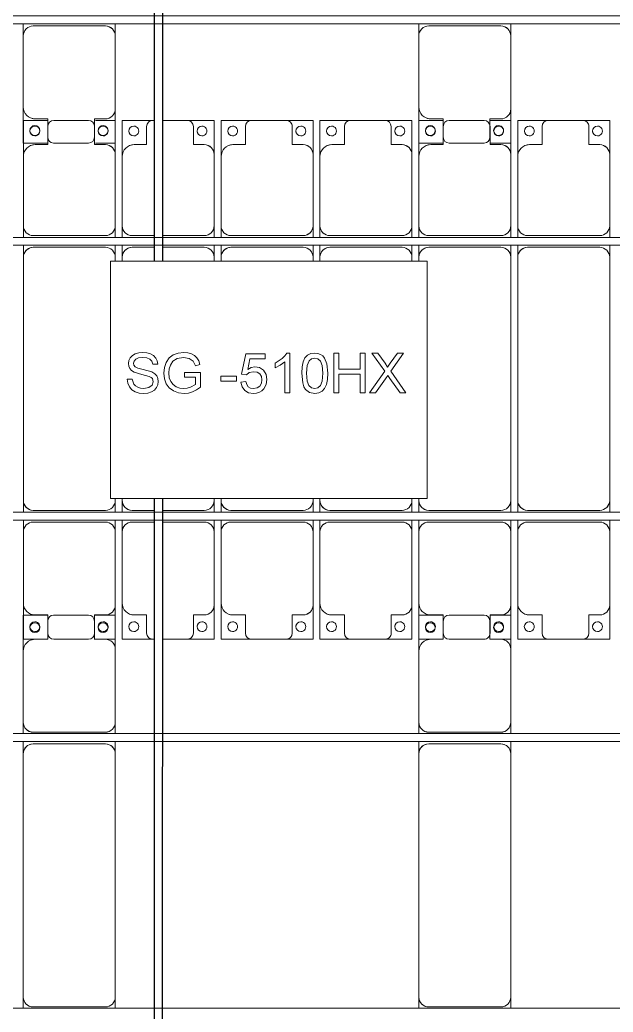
# Model space of a CAD drawing. Header units: millimetres. Extents: x -147246 to 112336, y -213734 to -86506.
# Drawn here: x -10365 to -7365, y -134745 to -129725 of the extents above; entities that cross this region are included whole.
import ezdxf

# ---------------------------------------------------------------- set-up
doc = ezdxf.new("R2010")
doc.units = ezdxf.units.MM
doc.layers.add('A-GENM', color=13, linetype='Continuous', lineweight=9)
doc.layers.add('S-BEAM', color=12, linetype='Continuous', lineweight=9)

# ---------------------------------------------------------------- blocks, each defined once
blk = doc.blocks.new('Dải phao đi lại kèm đỡ invester - DẢI PHAO ĐI LẠI-14853-BỐ TRÍ KHUNG KẾT CẤU BÈ PIN 05')
at = {"layer": 'A-GENM', "color": 7}
for p, q in [((129758.4, 1312.2), (129881.6, 1312.2)), ((129758.4, 1129.7), (129758.4, 1312.2)), ((130088.2, 1312.2), (129911.8, 1312.2)), ((130123.8, 1312.2), (130223.4, 1312.2)), ((130223.4, 1312.2), (130223.4, 1139.7)), ((130258.4, 1312.2), (130411.8, 1312.2)), ((130258.4, 1129.7), (130258.4, 1312.2)), ((130421.3, 1312.2), (130411.8, 1312.2)), ((130588.2, 1312.2), (130461.3, 1312.2)), ((130588.2, 1312.2), (130723.4, 1312.2)), ((130723.4, 1312.2), (130723.4, 1139.7)), ((130758.4, 1312.2), (130911.8, 1312.2)), ((130758.4, 1129.7), (130758.4, 1312.2)), ((131088.2, 1312.2), (130911.8, 1312.2)), ((131088.2, 1312.2), (131223.4, 1312.2)), ((131223.4, 1312.2), (131223.4, 1139.7)), ((131258.4, 1312.2), (131411.8, 1312.2)), ((131258.4, 1129.7), (131258.4, 1312.2)), ((131588.2, 1312.2), (131411.8, 1312.2)), ((131588.2, 1312.2), (131723.4, 1312.2)), ((131723.4, 1312.2), (131723.4, 1139.7)), ((131758.4, 1312.2), (131881.6, 1312.2)), ((131758.4, 1129.7), (131758.4, 1312.2)), ((132088.2, 1312.2), (131911.8, 1312.2)), ((132118, 1312.2), (132223.4, 1312.2)), ((132223.4, 1312.2), (132223.4, 1139.7)), ((132258.4, 1312.2), (132411.8, 1312.2)), ((132258.4, 1129.7), (132258.4, 1312.2)), ((132588.2, 1312.2), (132411.8, 1312.2)), ((132588.2, 1312.2), (132723.4, 1312.2)), ((132723.4, 1312.2), (132723.4, 1139.7)), ((129881.8, 1282.2), (129881.8, 1189.7)), ((130118.2, 1189.7), (130118.2, 1282.2)), ((130381.8, 1282.2), (130381.8, 1189.7)), ((130618.2, 1189.7), (130618.2, 1282.2)), ((130881.8, 1282.2), (130881.8, 1189.7)), ((131118.2, 1189.7), (131118.2, 1282.2)), ((131381.8, 1282.2), (131381.8, 1189.7)), ((131618.2, 1189.7), (131618.2, 1282.2)), ((131881.8, 1282.2), (131881.8, 1189.7)), ((132118.2, 1189.7), (132118.2, 1282.2)), ((132381.8, 1282.2), (132381.8, 1189.7)), ((132618.2, 1189.7), (132618.2, 1282.2)), ((129881.8, 1189.7), (129818.4, 1189.7)), ((130173.4, 1189.7), (130118.2, 1189.7)), ((130381.8, 1189.7), (130318.4, 1189.7)), ((130673.4, 1189.7), (130618.2, 1189.7)), ((130881.8, 1189.7), (130818.4, 1189.7)), ((131173.4, 1189.7), (131118.2, 1189.7)), ((131381.8, 1189.7), (131318.4, 1189.7)), ((131673.4, 1189.7), (131618.2, 1189.7)), ((131881.8, 1189.7), (131818.4, 1189.7)), ((132173.4, 1189.7), (132118.2, 1189.7)), ((132381.8, 1189.7), (132318.4, 1189.7)), ((132673.4, 1189.7), (132618.2, 1189.7)), ((129758.4, 1129.7), (129758.4, 779.7)), ((130223.4, 779.7), (130223.4, 1139.7)), ((130258.4, 1129.7), (130258.4, 779.7)), ((130723.4, 779.7), (130723.4, 1139.7)), ((130758.4, 1129.7), (130758.4, 779.7)), ((131223.4, 779.7), (131223.4, 1139.7)), ((131258.4, 1129.7), (131258.4, 779.7)), ((131723.4, 779.7), (131723.4, 1139.7)), ((131758.4, 1129.7), (131758.4, 779.7)), ((132223.4, 779.7), (132223.4, 1139.7)), ((132258.4, 1129.7), (132258.4, 779.7)), ((132723.4, 779.7), (132723.4, 1139.7)), ((129758.4, 720.8), (129758.4, 779.7)), ((130223.4, 779.7), (130223.4, 720.8)), ((130258.4, 720.8), (130258.4, 779.7)), ((130723.4, 779.7), (130723.4, 720.8)), ((130758.4, 720.8), (130758.4, 779.7)), ((131223.4, 779.7), (131223.4, 720.8)), ((131258.4, 720.8), (131258.4, 779.7)), ((131723.4, 779.7), (131723.4, 720.8)), ((131758.4, 720.8), (131758.4, 779.7)), ((132223.4, 779.7), (132223.4, 720.8)), ((132258.4, 720.8), (132258.4, 779.7)), ((132723.4, 779.7), (132723.4, 720.8)), ((129808.4, 729.7), (130173.4, 729.7)), ((130308.4, 729.7), (130421.3, 729.7)), ((130461.3, 729.7), (130673.4, 729.7)), ((130808.4, 729.7), (131173.4, 729.7)), ((131308.4, 729.7), (131673.4, 729.7)), ((131808.4, 729.7), (132173.4, 729.7)), ((132308.4, 729.7), (132673.4, 729.7)), ((129758.4, 620.3), (129758.4, 680.8)), ((130173.4, 670.3), (129808.4, 670.3)), ((130223.4, 680.8), (130223.4, 620.3)), ((130258.4, 620.3), (130258.4, 680.8)), ((130421.3, 670.3), (130308.4, 670.3)), ((130673.4, 670.3), (130461.3, 670.3)), ((130723.4, 680.8), (130723.4, 620.3)), ((130758.4, 620.3), (130758.4, 680.8)), ((131173.4, 670.3), (130808.4, 670.3)), ((131223.4, 680.8), (131223.4, 620.3)), ((131258.4, 620.3), (131258.4, 680.8)), ((131673.4, 670.3), (131308.4, 670.3)), ((131723.4, 680.8), (131723.4, 620.3)), ((131758.4, 620.3), (131758.4, 680.8)), ((132173.4, 670.3), (131808.4, 670.3)), ((132223.4, 680.8), (132223.4, 620.3)), ((132258.4, 620.3), (132258.4, 680.8)), ((132673.4, 670.3), (132308.4, 670.3)), ((132723.4, 680.8), (132723.4, 620.3)), ((129758.4, 620.3), (129758.4, -610.3)), ((130223.4, 600), (130223.4, 620.3)), ((130258.4, 620.3), (130258.4, 600)), ((130723.4, 600), (130723.4, 620.3)), ((130758.4, 620.3), (130758.4, 600)), ((131223.4, 600), (131223.4, 620.3)), ((131258.4, 620.3), (131258.4, 600)), ((131723.4, 600), (131723.4, 620.3)), ((131758.4, 620.3), (131758.4, 600)), ((132223.4, -610.3), (132223.4, 620.3)), ((132258.4, 620.3), (132258.4, -610.3)), ((132723.4, -610.3), (132723.4, 620.3)), ((130223.4, -610.3), (130223.4, -600)), ((130258.4, -600), (130258.4, -610.3)), ((130723.4, -610.3), (130723.4, -600)), ((130758.4, -600), (130758.4, -610.3)), ((131223.4, -610.3), (131223.4, -600)), ((131258.4, -600), (131258.4, -610.3)), ((131723.4, -610.3), (131723.4, -600)), ((131758.4, -600), (131758.4, -610.3)), ((129758.4, -669.2), (129758.4, -610.3)), ((130223.4, -610.3), (130223.4, -669.2)), ((130258.4, -669.2), (130258.4, -610.3)), ((130723.4, -610.3), (130723.4, -669.2)), ((130758.4, -669.2), (130758.4, -610.3)), ((131223.4, -610.3), (131223.4, -669.2)), ((131258.4, -669.2), (131258.4, -610.3)), ((131723.4, -610.3), (131723.4, -669.2)), ((131758.4, -669.2), (131758.4, -610.3)), ((132223.4, -610.3), (132223.4, -669.2)), ((132258.4, -669.2), (132258.4, -610.3)), ((132723.4, -610.3), (132723.4, -669.2)), ((129808.4, -660.3), (130173.4, -660.3)), ((130308.4, -660.3), (130421.3, -660.3)), ((130461.3, -660.3), (130673.4, -660.3)), ((130808.4, -660.3), (131173.4, -660.3)), ((131308.4, -660.3), (131673.4, -660.3)), ((131808.4, -660.3), (132173.4, -660.3)), ((132308.4, -660.3), (132673.4, -660.3)), ((129758.4, -769.7), (129758.4, -709.2)), ((130173.4, -719.7), (129808.4, -719.7)), ((130223.4, -709.2), (130223.4, -769.7)), ((130258.4, -769.7), (130258.4, -709.2)), ((130421.3, -719.7), (130308.4, -719.7)), ((130673.4, -719.7), (130461.3, -719.7)), ((130723.4, -709.2), (130723.4, -769.7)), ((130758.4, -769.7), (130758.4, -709.2)), ((131173.4, -719.7), (130808.4, -719.7)), ((131223.4, -709.2), (131223.4, -769.7)), ((131258.4, -769.7), (131258.4, -709.2)), ((131673.4, -719.7), (131308.4, -719.7)), ((131723.4, -709.2), (131723.4, -769.7)), ((131758.4, -769.7), (131758.4, -709.2)), ((132173.4, -719.7), (131808.4, -719.7)), ((132223.4, -709.2), (132223.4, -769.7)), ((132258.4, -769.7), (132258.4, -709.2)), ((132673.4, -719.7), (132308.4, -719.7)), ((132723.4, -709.2), (132723.4, -769.7)), ((129758.4, -769.7), (129758.4, -1129.7)), ((130223.4, -1139.7), (130223.4, -769.7)), ((130258.4, -769.7), (130258.4, -1129.7)), ((130723.4, -1139.7), (130723.4, -769.7)), ((130758.4, -769.7), (130758.4, -1129.7)), ((131223.4, -1139.7), (131223.4, -769.7)), ((131258.4, -769.7), (131258.4, -1129.7)), ((131723.4, -1139.7), (131723.4, -769.7)), ((131758.4, -769.7), (131758.4, -1129.7)), ((132223.4, -1139.7), (132223.4, -769.7)), ((132258.4, -769.7), (132258.4, -1129.7)), ((132723.4, -1139.7), (132723.4, -769.7)), ((129758.4, -1312.2), (129758.4, -1129.7)), ((130223.4, -1139.7), (130223.4, -1312.2)), ((130258.4, -1312.2), (130258.4, -1129.7)), ((130723.4, -1139.7), (130723.4, -1312.2)), ((130758.4, -1312.2), (130758.4, -1129.7)), ((131223.4, -1139.7), (131223.4, -1312.2)), ((131258.4, -1312.2), (131258.4, -1129.7)), ((131723.4, -1139.7), (131723.4, -1312.2)), ((131758.4, -1312.2), (131758.4, -1129.7)), ((132223.4, -1139.7), (132223.4, -1312.2)), ((132258.4, -1312.2), (132258.4, -1129.7)), ((132723.4, -1139.7), (132723.4, -1312.2)), ((129818.4, -1189.7), (129881.8, -1189.7)), ((129881.8, -1189.7), (129881.8, -1282.2)), ((130118.2, -1282.2), (130118.2, -1189.7)), ((130118.2, -1189.7), (130173.4, -1189.7)), ((130318.4, -1189.7), (130381.8, -1189.7)), ((130381.8, -1189.7), (130381.8, -1282.2)), ((130618.2, -1282.2), (130618.2, -1189.7)), ((130618.2, -1189.7), (130673.4, -1189.7)), ((130818.4, -1189.7), (130881.8, -1189.7)), ((130881.8, -1189.7), (130881.8, -1282.2)), ((131118.2, -1282.2), (131118.2, -1189.7)), ((131118.2, -1189.7), (131173.4, -1189.7)), ((131318.4, -1189.7), (131381.8, -1189.7)), ((131381.8, -1189.7), (131381.8, -1282.2)), ((131618.2, -1282.2), (131618.2, -1189.7)), ((131618.2, -1189.7), (131673.4, -1189.7)), ((131818.4, -1189.7), (131881.8, -1189.7)), ((131881.8, -1189.7), (131881.8, -1282.2)), ((132118.2, -1282.2), (132118.2, -1189.7)), ((132118.2, -1189.7), (132173.4, -1189.7)), ((132318.4, -1189.7), (132381.8, -1189.7)), ((132381.8, -1189.7), (132381.8, -1282.2)), ((132618.2, -1282.2), (132618.2, -1189.7)), ((132618.2, -1189.7), (132673.4, -1189.7)), ((129881.7, -1312.2), (129758.4, -1312.2)), ((129911.8, -1312.2), (130088.2, -1312.2)), ((130223.4, -1312.2), (130117.1, -1312.2)), ((130411.8, -1312.2), (130258.4, -1312.2)), ((130411.8, -1312.2), (130421.3, -1312.2)), ((130461.3, -1312.2), (130588.2, -1312.2)), ((130723.4, -1312.2), (130588.2, -1312.2)), ((130911.8, -1312.2), (130758.4, -1312.2)), ((130911.8, -1312.2), (131088.2, -1312.2)), ((131223.4, -1312.2), (131088.2, -1312.2)), ((131411.8, -1312.2), (131258.4, -1312.2)), ((131411.8, -1312.2), (131588.2, -1312.2)), ((131723.4, -1312.2), (131588.2, -1312.2)), ((131881.7, -1312.2), (131758.4, -1312.2)), ((131911.8, -1312.2), (132088.2, -1312.2)), ((132223.4, -1312.2), (132117.1, -1312.2)), ((132411.8, -1312.2), (132258.4, -1312.2)), ((132411.8, -1312.2), (132588.2, -1312.2)), ((132723.4, -1312.2), (132588.2, -1312.2))]:
    blk.add_line(p, q, dxfattribs=at)
for centre, radius, start, end in [((129911.8, 1282.2), 30, 90, 180), ((130088.2, 1282.2), 30, 0, 90), ((130411.8, 1282.2), 30, 90, 180), ((130411.8, 1282.2), 30, 90, 150), ((130588.2, 1282.2), 30, 0, 90), ((130588.2, 1282.2), 30, 30, 90), ((130911.8, 1282.2), 30, 90, 180), ((130911.8, 1282.2), 30, 90, 150), ((131088.2, 1282.2), 30, 360, 90), ((131088.2, 1282.2), 30, 30, 90), ((131411.8, 1282.2), 30, 90, 180), ((131411.8, 1282.2), 30, 90, 150), ((131588.2, 1282.2), 30, 0, 90), ((131588.2, 1282.2), 30, 30, 90), ((131911.8, 1282.2), 30, 90, 180), ((132088.2, 1282.2), 30, 0, 90), ((132411.8, 1282.2), 30, 90, 180), ((132411.8, 1282.2), 30, 90, 150), ((132588.2, 1282.2), 30, 360, 90), ((132588.2, 1282.2), 30, 30, 90), ((129816.8, 1258.6), 25, 90, 270), ((129816.8, 1258.6), 25, 270, 90), ((130161.8, 1258.6), 25, 90, 270), ((130161.8, 1258.6), 25, 270, 90), ((130316.8, 1258.6), 25, 90, 270), ((130316.8, 1258.6), 25, 270, 90), ((130661.8, 1258.6), 25, 90, 270), ((130661.8, 1258.6), 25, 180, 195), ((130661.8, 1258.6), 25, 270, 90), ((130816.8, 1258.6), 25, 90, 270), ((130816.8, 1258.6), 25, 270, 90), ((131161.8, 1258.6), 25, 90, 270), ((131161.8, 1258.6), 25, 180, 195), ((131161.8, 1258.6), 25, 270, 90), ((131316.8, 1258.6), 25, 90, 270), ((131316.8, 1258.6), 25, 270, 90), ((131661.8, 1258.6), 25, 90, 270), ((131661.8, 1258.6), 25, 180, 195), ((131661.8, 1258.6), 25, 270, 90), ((131816.8, 1258.6), 25, 90, 270), ((131816.8, 1258.6), 25, 270, 90), ((132161.8, 1258.6), 25, 90, 270), ((132161.8, 1258.6), 25, 270, 90), ((132316.8, 1258.6), 25, 90, 270), ((132316.8, 1258.6), 25, 270, 90), ((132661.8, 1258.6), 25, 90, 270), ((132661.8, 1258.6), 25, 180, 195), ((132661.8, 1258.6), 25, 270, 90), ((129818.4, 1129.7), 60, 90, 180), ((129818.4, 1129.7), 60, 90, 120), ((130173.4, 1139.7), 50, 0, 90), ((130173.4, 1139.7), 50, 45, 90), ((130318.4, 1129.7), 60, 90, 180), ((130318.4, 1129.7), 60, 90, 120), ((130673.4, 1139.7), 50, 0, 90), ((130673.4, 1139.7), 50, 45, 90), ((130818.4, 1129.7), 60, 90, 180), ((130818.4, 1129.7), 60, 90, 120), ((131173.4, 1139.7), 50, 0, 90), ((131173.4, 1139.7), 50, 45, 90), ((131318.4, 1129.7), 60, 90, 180), ((131318.4, 1129.7), 60, 90, 120), ((131673.4, 1139.7), 50, 0, 90), ((131673.4, 1139.7), 50, 45, 90), ((131818.4, 1129.7), 60, 90, 180), ((131818.4, 1129.7), 60, 90, 120), ((132173.4, 1139.7), 50, 0, 90), ((132173.4, 1139.7), 50, 45, 90), ((132318.4, 1129.7), 60, 90, 180), ((132318.4, 1129.7), 60, 90, 120), ((132673.4, 1139.7), 50, 0, 90), ((132673.4, 1139.7), 50, 45, 90), ((129808.4, 779.7), 50, 180, 270), ((130173.4, 779.7), 50, 270, 0), ((130308.4, 779.7), 50, 180, 270), ((130673.4, 779.7), 50, 270, 0), ((130808.4, 779.7), 50, 180, 270), ((131173.4, 779.7), 50, 270, 360), ((131308.4, 779.7), 50, 180, 270), ((131673.4, 779.7), 50, 270, 0), ((131808.4, 779.7), 50, 180, 270), ((132173.4, 779.7), 50, 270, 0), ((132308.4, 779.7), 50, 180, 270), ((132673.4, 779.7), 50, 270, 360), ((129808.4, 779.7), 50, 225, 270), ((130173.4, 779.7), 50, 270, 315), ((130308.4, 779.7), 50, 225, 270), ((130673.4, 779.7), 50, 270, 315), ((130808.4, 779.7), 50, 225, 270), ((131173.4, 779.7), 50, 270, 315), ((131308.4, 779.7), 50, 225, 270), ((131673.4, 779.7), 50, 270, 315), ((131808.4, 779.7), 50, 225, 270), ((132173.4, 779.7), 50, 270, 315), ((132308.4, 779.7), 50, 225, 270), ((132673.4, 779.7), 50, 270, 315), ((129808.4, 620.3), 50, 90, 180), ((129808.4, 620.3), 50, 90, 165), ((130173.4, 620.3), 50, 360, 90), ((130173.4, 620.3), 50, 360, 90), ((130308.4, 620.3), 50, 90, 180), ((130308.4, 620.3), 50, 90, 165), ((130673.4, 620.3), 50, 0, 90), ((130673.4, 620.3), 50, 0, 90), ((130808.4, 620.3), 50, 90, 180), ((130808.4, 620.3), 50, 90, 165), ((131173.4, 620.3), 50, 0, 90), ((131173.4, 620.3), 50, 0, 90), ((131308.4, 620.3), 50, 90, 180), ((131308.4, 620.3), 50, 90, 165), ((131673.4, 620.3), 50, 0, 90), ((131673.4, 620.3), 50, 0, 90), ((131808.4, 620.3), 50, 90, 180), ((131808.4, 620.3), 50, 90, 165), ((132173.4, 620.3), 50, 0, 90), ((132173.4, 620.3), 50, 0, 90), ((132308.4, 620.3), 50, 90, 180), ((132308.4, 620.3), 50, 90, 165), ((132673.4, 620.3), 50, 0, 90), ((132673.4, 620.3), 50, 0, 90), ((129808.4, -610.3), 50, 180, 270), ((129808.4, -610.3), 50, 180, 255), ((130173.4, -610.3), 50, 270, 0), ((130173.4, -610.3), 50, 315, 0), ((130308.4, -610.3), 50, 180, 270), ((130308.4, -610.3), 50, 180, 255), ((130673.4, -610.3), 50, 270, 0), ((130673.4, -610.3), 50, 315, 0), ((130808.4, -610.3), 50, 180, 270), ((130808.4, -610.3), 50, 180, 255), ((131173.4, -610.3), 50, 270, 0), ((131173.4, -610.3), 50, 315, 0), ((131308.4, -610.3), 50, 180, 270), ((131308.4, -610.3), 50, 180, 255), ((131673.4, -610.3), 50, 270, 0), ((131673.4, -610.3), 50, 315, 0), ((131808.4, -610.3), 50, 180, 270), ((131808.4, -610.3), 50, 180, 255), ((132173.4, -610.3), 50, 270, 0), ((132173.4, -610.3), 50, 315, 0), ((132308.4, -610.3), 50, 180, 270), ((132308.4, -610.3), 50, 180, 255), ((132673.4, -610.3), 50, 270, 360), ((132673.4, -610.3), 50, 315, 0), ((129808.4, -769.7), 50, 90, 180), ((129808.4, -769.7), 50, 90, 135), ((130173.4, -769.7), 50, 0, 90), ((130173.4, -769.7), 50, 45, 90), ((130308.4, -769.7), 50, 90, 180), ((130308.4, -769.7), 50, 90, 135), ((130673.4, -769.7), 50, 0, 90), ((130673.4, -769.7), 50, 45, 90), ((130808.4, -769.7), 50, 90, 180), ((130808.4, -769.7), 50, 90, 135), ((131173.4, -769.7), 50, 360, 90), ((131173.4, -769.7), 50, 45, 90), ((131308.4, -769.7), 50, 90, 180), ((131308.4, -769.7), 50, 90, 135), ((131673.4, -769.7), 50, 0, 90), ((131673.4, -769.7), 50, 45, 90), ((131808.4, -769.7), 50, 90, 180), ((131808.4, -769.7), 50, 90, 135), ((132173.4, -769.7), 50, 0, 90), ((132173.4, -769.7), 50, 45, 90), ((132308.4, -769.7), 50, 90, 180), ((132308.4, -769.7), 50, 90, 135), ((132673.4, -769.7), 50, 0, 90), ((132673.4, -769.7), 50, 45, 90), ((129818.4, -1129.7), 60, 180, 270), ((130173.4, -1139.7), 50, 270, 360), ((130318.4, -1129.7), 60, 180, 270), ((130673.4, -1139.7), 50, 270, 360), ((130818.4, -1129.7), 60, 180, 270), ((131173.4, -1139.7), 50, 270, 360), ((131318.4, -1129.7), 60, 180, 270), ((131673.4, -1139.7), 50, 270, 360), ((131818.4, -1129.7), 60, 180, 270), ((132173.4, -1139.7), 50, 270, 0), ((132318.4, -1129.7), 60, 180, 270), ((132673.4, -1139.7), 50, 270, 360), ((129818.4, -1129.7), 60, 240, 270), ((130173.4, -1139.7), 50, 270, 315), ((130318.4, -1129.7), 60, 240, 270), ((130673.4, -1139.7), 50, 270, 315), ((130818.4, -1129.7), 60, 240, 270), ((131173.4, -1139.7), 50, 270, 315), ((131318.4, -1129.7), 60, 240, 270), ((131673.4, -1139.7), 50, 270, 315), ((131818.4, -1129.7), 60, 240, 270), ((132173.4, -1139.7), 50, 270, 315), ((132318.4, -1129.7), 60, 240, 270), ((132673.4, -1139.7), 50, 270, 315), ((129816.8, -1248.6), 25, 90, 270), ((129816.8, -1248.6), 25, 270, 90), ((130161.8, -1248.6), 25, 90, 270), ((130161.8, -1248.6), 25, 270, 90), ((130316.8, -1248.6), 25, 90, 270), ((130316.8, -1248.6), 25, 270, 90), ((130661.8, -1248.6), 25, 90, 270), ((130661.8, -1248.6), 25, 165, 180), ((130661.8, -1248.6), 25, 270, 90), ((130816.8, -1248.6), 25, 90, 270), ((130816.8, -1248.6), 25, 270, 90), ((131161.8, -1248.6), 25, 90, 270), ((131161.8, -1248.6), 25, 165, 180), ((131161.8, -1248.6), 25, 270, 90), ((131316.8, -1248.6), 25, 90, 270), ((131316.8, -1248.6), 25, 270, 90), ((131661.8, -1248.6), 25, 90, 270), ((131661.8, -1248.6), 25, 165, 180), ((131661.8, -1248.6), 25, 270, 90), ((131816.8, -1248.6), 25, 90, 270), ((131816.8, -1248.6), 25, 270, 90), ((132161.8, -1248.6), 25, 90, 270), ((132161.8, -1248.6), 25, 270, 90), ((132316.8, -1248.6), 25, 90, 270), ((132316.8, -1248.6), 25, 270, 90), ((132661.8, -1248.6), 25, 90, 270), ((132661.8, -1248.6), 25, 165, 180), ((132661.8, -1248.6), 25, 270, 90), ((129911.8, -1282.2), 30, 180, 270), ((130088.2, -1282.2), 30, 270, 360), ((130411.8, -1282.2), 30, 180, 270), ((130411.8, -1282.2), 30, 210, 270), ((130588.2, -1282.2), 30, 270, 360), ((130588.2, -1282.2), 30, 270, 330), ((130911.8, -1282.2), 30, 180, 270), ((130911.8, -1282.2), 30, 210, 270), ((131088.2, -1282.2), 30, 270, 360), ((131088.2, -1282.2), 30, 270, 330), ((131411.8, -1282.2), 30, 180, 270), ((131411.8, -1282.2), 30, 210, 270), ((131588.2, -1282.2), 30, 270, 0), ((131588.2, -1282.2), 30, 270, 330), ((131911.8, -1282.2), 30, 180, 270), ((132088.2, -1282.2), 30, 270, 0), ((132411.8, -1282.2), 30, 180, 270), ((132411.8, -1282.2), 30, 210, 270), ((132588.2, -1282.2), 30, 270, 360), ((132588.2, -1282.2), 30, 270, 330)]:
    blk.add_arc(centre, radius, start, end, dxfattribs=at)
blk = doc.blocks.new('Dầm C52 - Dầm C52-18775-BỐ TRÍ KHUNG KẾT CẤU BÈ PIN 05')
at = {"layer": 'S-BEAM', "color": 1}
for p, q in [((-74474.3, 20), (74474.3, 20)), ((74474.3, -20), (-74474.3, -20))]:
    blk.add_line(p, q, dxfattribs=at)
blk = doc.blocks.new('Dầm C52 - Dầm C52-18776-BỐ TRÍ KHUNG KẾT CẤU BÈ PIN 05')
at = {"layer": 'S-BEAM', "color": 1}
for p, q in [((-74474.3, 20), (74474.3, 20)), ((74474.3, -20), (-74474.3, -20))]:
    blk.add_line(p, q, dxfattribs=at)
blk = doc.blocks.new('Dầm C52 - Dầm C52-18777-BỐ TRÍ KHUNG KẾT CẤU BÈ PIN 05')
at = {"layer": 'S-BEAM', "color": 1}
blk.add_line((74474.3, -20), (-74474.3, -20), dxfattribs=at)
blk = doc.blocks.new('Dai phao do pin - DẢI PHAO ĐỠ PIN-V44-BỐ TRÍ KHUNG KẾT CẤU BÈ PIN 05')
at = {"layer": 'A-GENM', "color": 7}
for p, q in [((67093.2, 241.6), (67149.7, 241.6)), ((68380.3, 241.6), (67149.7, 241.6)), ((68380.3, 241.6), (68443.2, 241.6)), ((68483.2, 241.6), (68539.7, 241.6)), ((68899.7, 241.6), (68539.7, 241.6)), ((68899.7, 241.6), (69082.2, 241.6)), ((69082.2, 241.6), (69082.2, 117.9)), ((67099.7, 191.6), (67099.7, -173.4)), ((68430.3, -173.4), (68430.3, 191.6)), ((68489.7, 191.6), (68489.7, -173.4)), ((68959.7, 118.2), (68959.7, 181.6)), ((69052.2, 118.2), (68959.7, 118.2)), ((69082.2, -88.2), (69082.2, 88.2)), ((68959.7, -173.4), (68959.7, -118.2)), ((68959.7, -118.2), (69052.2, -118.2)), ((69082.2, -117.5), (69082.2, -223.4)), ((67149.7, -223.4), (67093.2, -223.4)), ((67149.7, -223.4), (68380.3, -223.4)), ((68443.2, -223.4), (68380.3, -223.4)), ((68539.7, -223.4), (68483.2, -223.4)), ((68539.7, -223.4), (68909.7, -223.4)), ((69082.2, -223.4), (68909.7, -223.4))]:
    blk.add_line(p, q, dxfattribs=at)
for centre, radius, start, end in [((67149.7, 191.6), 50, 90, 180), ((67149.7, 191.6), 50, 105, 180), ((68380.3, 191.6), 50, 360, 90), ((68380.3, 191.6), 50, 15, 90), ((68539.7, 191.6), 50, 90, 180), ((68539.7, 191.6), 50, 135, 180), ((68899.7, 181.6), 60, 0, 90), ((68899.7, 181.6), 60, 0, 30), ((69018.6, 183.2), 25, 0, 180), ((69018.6, 183.2), 25, 180, 0), ((69052.2, 88.2), 30, 0, 90), ((69052.2, -88.2), 30, 270, 0), ((69018.6, -161.8), 25, 0, 180), ((67149.7, -173.4), 50, 180, 270), ((67149.7, -173.4), 50, 180, 270), ((68380.3, -173.4), 50, 270, 360), ((68380.3, -173.4), 50, 285, 360), ((68539.7, -173.4), 50, 180, 270), ((68539.7, -173.4), 50, 180, 225), ((68909.7, -173.4), 50, 270, 360), ((68909.7, -173.4), 50, 315, 360), ((69018.6, -161.8), 25, 180, 0)]:
    blk.add_arc(centre, radius, start, end, dxfattribs=at)
blk = doc.blocks.new('Dai phao do pin - DẢI PHAO ĐỠ PIN-V45-BỐ TRÍ KHUNG KẾT CẤU BÈ PIN 05')
at = {"layer": 'A-GENM', "color": 7}
for p, q in [((67093.2, 241.6), (67149.7, 241.6)), ((68380.3, 241.6), (67149.7, 241.6)), ((68380.3, 241.6), (68443.2, 241.6)), ((68483.2, 241.6), (68539.7, 241.6)), ((68899.7, 241.6), (68539.7, 241.6)), ((68899.7, 241.6), (69082.2, 241.6)), ((69082.2, 241.6), (69082.2, 117.9)), ((67099.7, 191.6), (67099.7, -173.4)), ((68430.3, -173.4), (68430.3, 191.6)), ((68489.7, 191.6), (68489.7, -173.4)), ((68959.7, 118.2), (68959.7, 181.6)), ((69052.2, 118.2), (68959.7, 118.2)), ((69082.2, -88.2), (69082.2, 88.2)), ((68959.7, -173.4), (68959.7, -118.2)), ((68959.7, -118.2), (69052.2, -118.2)), ((69082.2, -117.5), (69082.2, -223.4)), ((67149.7, -223.4), (67093.2, -223.4)), ((67149.7, -223.4), (68380.3, -223.4)), ((68443.2, -223.4), (68380.3, -223.4)), ((68539.7, -223.4), (68483.2, -223.4)), ((68539.7, -223.4), (68909.7, -223.4)), ((69082.2, -223.4), (68909.7, -223.4))]:
    blk.add_line(p, q, dxfattribs=at)
for centre, radius, start, end in [((67149.7, 191.6), 50, 90, 180), ((67149.7, 191.6), 50, 105, 180), ((68380.3, 191.6), 50, 360, 90), ((68380.3, 191.6), 50, 15, 90), ((68539.7, 191.6), 50, 90, 180), ((68539.7, 191.6), 50, 135, 180), ((68899.7, 181.6), 60, 0, 90), ((68899.7, 181.6), 60, 0, 30), ((69018.6, 183.2), 25, 0, 180), ((69018.6, 183.2), 25, 180, 0), ((69052.2, 88.2), 30, 0, 90), ((69052.2, -88.2), 30, 270, 0), ((69018.6, -161.8), 25, 0, 180), ((67149.7, -173.4), 50, 180, 270), ((67149.7, -173.4), 50, 180, 270), ((68380.3, -173.4), 50, 270, 360), ((68380.3, -173.4), 50, 285, 360), ((68539.7, -173.4), 50, 180, 270), ((68539.7, -173.4), 50, 180, 225), ((68909.7, -173.4), 50, 270, 360), ((68909.7, -173.4), 50, 315, 360), ((69018.6, -161.8), 25, 180, 0)]:
    blk.add_arc(centre, radius, start, end, dxfattribs=at)
blk = doc.blocks.new('Dai phao do pin - DẢI PHAO ĐỠ PIN-V68-BỐ TRÍ KHUNG KẾT CẤU BÈ PIN 05')
at = {"layer": 'A-GENM', "color": 7}
for p, q in [((33338.9, 223.4), (33399.7, 223.4)), ((33769.7, 223.4), (33399.7, 223.4)), ((33769.7, 223.4), (33942.2, 223.4)), ((33942.2, 223.4), (33942.2, 124)), ((33349.7, 173.4), (33349.7, -191.6)), ((33819.7, 118.2), (33819.7, 173.4)), ((33912.2, 118.2), (33819.7, 118.2)), ((33942.2, -88.2), (33942.2, 88.2)), ((33819.7, -181.6), (33819.7, -118.2)), ((33819.7, -118.2), (33912.2, -118.2)), ((33942.2, -118), (33942.2, -241.6)), ((33399.7, -241.6), (33338.9, -241.6)), ((33399.7, -241.6), (33759.7, -241.6)), ((33942.2, -241.6), (33759.7, -241.6))]:
    blk.add_line(p, q, dxfattribs=at)
for centre, radius, start, end in [((33399.7, 173.4), 50, 90, 180), ((33399.7, 173.4), 50, 135, 180), ((33769.7, 173.4), 50, 360, 90), ((33769.7, 173.4), 50, 360, 45), ((33878.6, 161.8), 25, 360, 180), ((33878.6, 161.8), 25, 180, 360), ((33912.2, 88.2), 30, 0, 90), ((33912.2, -88.2), 30, 270, 0), ((33399.7, -191.6), 50, 180, 270), ((33399.7, -191.6), 50, 180, 225), ((33759.7, -181.6), 60, 270, 360), ((33759.7, -181.6), 60, 330, 360), ((33878.6, -183.2), 25, 0, 180), ((33878.6, -183.2), 25, 180, 0)]:
    blk.add_arc(centre, radius, start, end, dxfattribs=at)
blk = doc.blocks.new('Dai phao do pin - DẢI PHAO ĐỠ PIN-V69-BỐ TRÍ KHUNG KẾT CẤU BÈ PIN 05')
at = {"layer": 'A-GENM', "color": 7}
for p, q in [((33338.9, 223.4), (33399.7, 223.4)), ((33769.7, 223.4), (33399.7, 223.4)), ((33769.7, 223.4), (33942.2, 223.4)), ((33942.2, 223.4), (33942.2, 118.4)), ((33349.7, 173.4), (33349.7, -191.6)), ((33819.7, 118.2), (33819.7, 173.4)), ((33912.2, 118.2), (33819.7, 118.2)), ((33942.2, -88.2), (33942.2, 88.2)), ((33819.7, -181.6), (33819.7, -118.2)), ((33819.7, -118.2), (33912.2, -118.2)), ((33942.2, -118), (33942.2, -241.6)), ((33399.7, -241.6), (33338.9, -241.6)), ((33399.7, -241.6), (33759.7, -241.6)), ((33942.2, -241.6), (33759.7, -241.6))]:
    blk.add_line(p, q, dxfattribs=at)
for centre, radius, start, end in [((33399.7, 173.4), 50, 90, 180), ((33399.7, 173.4), 50, 135, 180), ((33769.7, 173.4), 50, 360, 90), ((33769.7, 173.4), 50, 360, 45), ((33878.6, 161.8), 25, 360, 180), ((33878.6, 161.8), 25, 180, 360), ((33912.2, 88.2), 30, 0, 90), ((33912.2, -88.2), 30, 270, 0), ((33399.7, -191.6), 50, 180, 270), ((33399.7, -191.6), 50, 180, 225), ((33759.7, -181.6), 60, 270, 360), ((33759.7, -181.6), 60, 330, 360), ((33878.6, -183.2), 25, 0, 180), ((33878.6, -183.2), 25, 180, 0)]:
    blk.add_arc(centre, radius, start, end, dxfattribs=at)
blk = doc.blocks.new('Dầm C52 - Hộp 40x60-25904-BỐ TRÍ KHUNG KẾT CẤU BÈ PIN 05')
at = {"layer": 'S-BEAM', "color": 3, "lineweight": 25}
for p, q in [((-55977.2, 20), (-17596.2, 20)), ((-16396.2, 20), (55977.2, 20)), ((-17596.2, -20), (-55977.2, -20)), ((55977.2, -20), (-16396.2, -20))]:
    blk.add_line(p, q, dxfattribs=at)
blk = doc.blocks.new('Invester - SG -510HX-3226-BỐ TRÍ KHUNG KẾT CẤU BÈ PIN 05')
at = {"layer": 'A-GENM', "color": 7}
for p, q in [((800, 600), (-800, 600)), ((-800, 600), (-800, -600)), ((800, -600), (800, 600)), ((-700.9, 111.3), (-707.5, 97.6)), ((-690.2, 123), (-700.9, 111.3)), ((-675.5, 131.4), (-690.2, 123)), ((-681.7, 95), (-673.2, 104.5)), ((-657.8, 136.5), (-675.5, 131.4)), ((-673.2, 104.5), (-658.6, 111)), ((-658.6, 111), (-637.3, 113.1)), ((-638.3, 138.2), (-657.8, 136.5)), ((-617.1, 136.5), (-638.3, 138.2)), ((-637.3, 113.1), (-616.4, 111)), ((-598.5, 131.1), (-617.1, 136.5)), ((-616.4, 111), (-601.4, 104.4)), ((-601.4, 104.4), (-591.8, 93.6)), ((-583.3, 122.2), (-598.5, 131.1)), ((-572, 110), (-583.3, 122.2)), ((-564.9, 95.2), (-572, 110)), ((-503.5, 110.4), (-518.5, 88.3)), ((-483.3, 125.9), (-503.5, 110.4)), ((-484.8, 93.5), (-462.9, 107.7)), ((-458.6, 135.2), (-483.3, 125.9)), ((-462.9, 107.7), (-430.8, 113.1)), ((-430.4, 138.2), (-458.6, 135.2)), ((-430.8, 113.1), (-402.5, 108.1)), ((-409.7, 136.5), (-430.4, 138.2)), ((-391.1, 131.1), (-409.7, 136.5)), ((-402.5, 108.1), (-383, 94.7)), ((-375.4, 122.6), (-391.1, 131.1)), ((-363.6, 111.2), (-375.4, 122.6)), ((-354.8, 96.6), (-363.6, 111.2)), ((-116.3, 132), (-138.3, 28.4)), ((-19, 132), (-116.3, 132)), ((-106.8, 51.5), (-96, 106.9)), ((-96, 106.9), (-19, 106.9)), ((-19, 106.9), (-19, 132)), ((68, 108.4), (31.2, 84.9)), ((81.5, 122), (68, 108.4)), ((90.4, 135.1), (81.5, 122)), ((106.6, 135.1), (90.4, 135.1)), ((106.6, -65.8), (106.6, 135.1)), ((182.8, 110.4), (173.6, 90.8)), ((195.5, 124.2), (182.8, 110.4)), ((212, 132.4), (195.5, 124.2)), ((203.5, 96.6), (216.1, 106.6)), ((232.1, 135.1), (212, 132.4)), ((216.1, 106.6), (231.9, 110)), ((231.9, 110), (248.5, 106.2)), ((247.6, 133.5), (232.1, 135.1)), ((261.5, 128.6), (247.6, 133.5)), ((248.5, 106.2), (261.6, 94.7)), ((273.1, 120.7), (261.5, 128.6)), ((281.7, 110), (273.1, 120.7)), ((293.5, 80.2), (281.7, 110)), ((354.6, 135.1), (329.5, 135.1)), ((329.5, 135.1), (329.5, -65.8)), ((354.6, 53.5), (354.6, 135.1)), ((486.4, 135.1), (461.3, 135.1)), ((461.3, 135.1), (461.3, 53.5)), ((486.4, -65.8), (486.4, 135.1)), ((551, 135.1), (521, 135.1)), ((521, 135.1), (585.8, 43.7)), ((587.6, 83.6), (551, 135.1)), ((650.5, 135.1), (614.3, 84)), ((616.2, 43.3), (681.1, 135.1)), ((681.1, 135.1), (650.5, 135.1)), ((-707.5, 97.6), (-709.6, 82.9)), ((-709.6, 82.9), (-707.9, 69.8)), ((-707.9, 69.8), (-702.6, 58)), ((-702.6, 58), (-693.7, 47.7)), ((-684.5, 83.7), (-681.7, 95)), ((-682.5, 74), (-684.5, 83.7)), ((-676.5, 66.2), (-682.5, 74)), ((-662.3, 59.3), (-676.5, 66.2)), ((-635.5, 52.2), (-662.3, 59.3)), ((-591.1, 39.6), (-635.5, 52.2)), ((-591.8, 93.6), (-587.2, 78.6)), ((-587.2, 78.6), (-562.1, 78.6)), ((-562.1, 78.6), (-564.9, 95.2)), ((-527.6, 62), (-530.7, 33.7)), ((-518.5, 88.3), (-527.6, 62)), ((-505.6, 34.7), (-503.6, 55.2)), ((-503.6, 55.2), (-497.7, 74.1)), ((-497.7, 74.1), (-484.8, 93.5)), ((-383, 94.7), (-371.5, 71.5)), ((-371.5, 71.5), (-348.4, 78)), ((-348.4, 78), (-354.8, 96.6)), ((-88.9, 62.4), (-106.8, 51.5)), ((-70.1, 66), (-88.9, 62.4)), ((-46.6, 61.5), (-70.1, 66)), ((-27.1, 48), (-46.6, 61.5)), ((31.2, 84.9), (31.2, 61.1)), ((31.2, 61.1), (57.7, 73.8)), ((57.7, 73.8), (81.5, 90.8)), ((81.5, 90.8), (81.5, -65.8)), ((168.1, 65.2), (166.2, 33)), ((173.6, 90.8), (168.1, 65.2)), ((191.3, 33.1), (194.4, 72.1)), ((194.4, 72.1), (203.5, 96.6)), ((261.6, 94.7), (270.1, 71.7)), ((270.1, 71.7), (273, 33.1)), ((298.1, 33), (293.5, 80.2)), ((461.3, 53.5), (354.6, 53.5)), ((599.9, 63.5), (587.6, 83.6)), ((614.3, 84), (599.9, 63.5)), ((-715.9, 3.3), (-712.9, -17)), ((-690.8, 3.3), (-715.9, 3.3)), ((-693.7, 47.7), (-681.2, 39.3)), ((-682.7, -21.9), (-690.8, 3.3)), ((-681.2, 39.3), (-641.9, 26.9)), ((-641.9, 26.9), (-605.3, 17.3)), ((-605.3, 17.3), (-594.6, 12.1)), ((-594.6, 12.1), (-588.2, 5.9)), ((-576.8, 30.5), (-591.1, 39.6)), ((-588.2, 5.9), (-584.1, -9.8)), ((-566.8, 19.3), (-576.8, 30.5)), ((-560.9, 6), (-566.8, 19.3)), ((-558.9, -9.1), (-560.9, 6)), ((-530.7, 33.7), (-527.6, 5.6)), ((-527.6, 5.6), (-518.4, -19.7)), ((-503.2, 10.7), (-505.6, 34.7)), ((-496.1, -9.1), (-503.2, 10.7)), ((-345.5, 37.8), (-427.1, 37.8)), ((-427.1, 37.8), (-427.1, 12.7)), ((-427.1, 12.7), (-370.6, 12.7)), ((-370.6, 12.7), (-370.6, -23.6)), ((-345.5, -37.3), (-345.5, 37.8)), ((-163.4, 19), (-241.9, 19)), ((-241.9, 19), (-241.9, -6.2)), ((-163.4, -6.2), (-163.4, 19)), ((-138.3, 28.4), (-113.2, 25.2)), ((-113.2, 25.2), (-99.1, 36.6)), ((-99.1, 36.6), (-77, 40.9)), ((-77, 40.9), (-58.4, 38.2)), ((-58.4, 38.2), (-45.2, 30)), ((-45.2, 30), (-37.3, 17.1)), ((-34.7, 0.2), (-37.5, -17.8)), ((-37.3, 17.1), (-34.7, 0.2)), ((-14, 27.5), (-27.1, 48)), ((-9.6, 1.7), (-14, 27.5)), ((-13.5, -23.4), (-9.6, 1.7)), ((166.2, 33), (171.2, -15.8)), ((194.3, -6.4), (191.3, 33.1)), ((273, 33.1), (270, -6.4)), ((290.8, -24.5), (296.2, 1.1)), ((296.2, 1.1), (298.1, 33)), ((354.6, -65.8), (354.6, 28.4)), ((354.6, 28.4), (461.3, 28.4)), ((461.3, 28.4), (461.3, -65.8)), ((585.8, 43.7), (508.4, -65.8)), ((539, -65.8), (589.4, 5.5)), ((589.4, 5.5), (601.1, 22)), ((601.1, 22), (611.8, 6.9)), ((611.8, 6.9), (663.5, -65.8)), ((693.6, -65.8), (616.2, 43.3)), ((-712.9, -17), (-705.1, -35.1)), ((-705.1, -35.1), (-692.8, -49.9)), ((-692.8, -49.9), (-676.7, -60.5)), ((-674.6, -30.8), (-682.7, -21.9)), ((-662.9, -37.8), (-674.6, -30.8)), ((-648.7, -42.3), (-662.9, -37.8)), ((-632.8, -43.8), (-648.7, -42.3)), ((-606.6, -39.2), (-632.8, -43.8)), ((-589.6, -26.6), (-606.6, -39.2)), ((-584.1, -9.8), (-589.6, -26.6)), ((-578.9, -51.7), (-567.9, -39.2)), ((-567.9, -39.2), (-561.2, -24.6)), ((-561.2, -24.6), (-558.9, -9.1)), ((-518.4, -19.7), (-503.2, -40.9)), ((-503.2, -40.9), (-482, -56.3)), ((-484.6, -24.4), (-496.1, -9.1)), ((-468.7, -35.3), (-484.6, -24.4)), ((-450.1, -41.7), (-468.7, -35.3)), ((-430.4, -43.8), (-450.1, -41.7)), ((-413, -42.2), (-430.4, -43.8)), ((-396, -37.4), (-413, -42.2)), ((-370.6, -23.6), (-396, -37.4)), ((-365.3, -51.1), (-345.5, -37.3)), ((-241.9, -6.2), (-163.4, -6.2)), ((-116.3, -9.3), (-141.4, -12.4)), ((-141.4, -12.4), (-135.3, -35.5)), ((-135.3, -35.5), (-121.8, -53.5)), ((-111.7, -24.4), (-116.3, -9.3)), ((-103.7, -35.2), (-111.7, -24.4)), ((-92.2, -41.7), (-103.7, -35.2)), ((-77.4, -43.8), (-92.2, -41.7)), ((-59.4, -40.8), (-77.4, -43.8)), ((-45.9, -31.8), (-59.4, -40.8)), ((-37.5, -17.8), (-45.9, -31.8)), ((-35.8, -55.4), (-25.3, -44.9)), ((-25.3, -44.9), (-13.5, -23.4)), ((171.2, -15.8), (177.5, -34.7)), ((177.5, -34.7), (186.2, -49.8)), ((186.2, -49.8), (206.1, -64.2)), ((203.1, -29.3), (194.3, -6.4)), ((216.3, -40.2), (203.1, -29.3)), ((232.1, -43.8), (216.3, -40.2)), ((248, -40.2), (232.1, -43.8)), ((261.2, -29.2), (248, -40.2)), ((270, -6.4), (261.2, -29.2)), ((268.9, -57.9), (281.6, -44.1)), ((281.6, -44.1), (290.8, -24.5)), ((-676.7, -60.5), (-656.4, -66.8)), ((-656.4, -66.8), (-631.8, -68.9)), ((-631.8, -68.9), (-611.8, -67)), ((-611.8, -67), (-593.8, -61.1)), ((-593.8, -61.1), (-578.9, -51.7)), ((-482, -56.3), (-456.5, -65.8)), ((-456.5, -65.8), (-428.4, -68.9)), ((-428.4, -68.9), (-406.8, -67)), ((-406.8, -67), (-385.8, -61)), ((-385.8, -61), (-365.3, -51.1)), ((-121.8, -53.5), (-102.2, -65.1)), ((-102.2, -65.1), (-77.5, -68.9)), ((-77.5, -68.9), (-61.9, -67.4)), ((-61.9, -67.4), (-47.9, -62.9)), ((-47.9, -62.9), (-35.8, -55.4)), ((81.5, -65.8), (106.6, -65.8)), ((206.1, -64.2), (232.1, -68.9)), ((232.1, -68.9), (252.4, -66.2)), ((252.4, -66.2), (268.9, -57.9)), ((329.5, -65.8), (354.6, -65.8)), ((461.3, -65.8), (486.4, -65.8)), ((508.4, -65.8), (539, -65.8)), ((663.5, -65.8), (693.6, -65.8)), ((-800, -600), (800, -600))]:
    blk.add_line(p, q, dxfattribs=at)
blk = doc.blocks.new('HOBANMONG_BEPIN 5_rvt-1-BỐ TRÍ KHUNG KẾT CẤU BÈ PIN 05')
at = {"layer": 'A-GENM', "color": 3, "lineweight": 25}
for name, p, rotation in [('Dai phao do pin - DẢI PHAO ĐỠ PIN-V68-BỐ TRÍ KHUNG KẾT CẤU BÈ PIN 05', (-10105.5, -96406.2), 269.9997710125194), ('Dai phao do pin - DẢI PHAO ĐỠ PIN-V69-BỐ TRÍ KHUNG KẾT CẤU BÈ PIN 05', (-8105.5, -96406.2), 269.9997710125194), ('Dải phao đi lại kèm đỡ invester - DẢI PHAO ĐI LẠI-14853-BỐ TRÍ KHUNG KẾT CẤU BÈ PIN 05', (-140105.4, -131545.4), 359.9997710135151), ('Invester - SG -510HX-3226-BỐ TRÍ KHUNG KẾT CẤU BÈ PIN 05', (-9105.6, -131545.9), 359.9997710135151), ('Dai phao do pin - DẢI PHAO ĐỠ PIN-V44-BỐ TRÍ KHUNG KẾT CẤU BÈ PIN 05', (-10105.9, -201818.3), 89.99977101252024), ('Dai phao do pin - DẢI PHAO ĐỠ PIN-V45-BỐ TRÍ KHUNG KẾT CẤU BÈ PIN 05', (-8105.9, -201818.3), 89.99977101252024)]:
    blk.add_blockref(name, p, dxfattribs=dict(at, rotation=rotation))
at = {"layer": 'S-BEAM', "color": 3, "lineweight": 25}
for name, p, rotation in [('Dầm C52 - Hộp 40x60-25904-BỐ TRÍ KHUNG KẾT CẤU BÈ PIN 05', (-9664.2, -148542), 269.9997710125197), ('Dầm C52 - Dầm C52-18775-BỐ TRÍ KHUNG KẾT CẤU BÈ PIN 05', (-66080, -129724.9), 179.9997710135151), ('Dầm C52 - Dầm C52-18775-BỐ TRÍ KHUNG KẾT CẤU BÈ PIN 05', (-66080, -130844.9), 179.9997710135151), ('Dầm C52 - Dầm C52-18776-BỐ TRÍ KHUNG KẾT CẤU BÈ PIN 05', (-66080, -132234.9), 179.9997710135151), ('Dầm C52 - Dầm C52-18776-BỐ TRÍ KHUNG KẾT CẤU BÈ PIN 05', (-66080, -133354.9), 179.9997710135151), ('Dầm C52 - Dầm C52-18777-BỐ TRÍ KHUNG KẾT CẤU BÈ PIN 05', (-66080, -134744.9), 179.9997710135151)]:
    blk.add_blockref(name, p, dxfattribs=dict(at, rotation=rotation))

msp = doc.modelspace()

# ---------------------------------------------------------------- block references
at = {"lineweight": 5}
msp.add_blockref('HOBANMONG_BEPIN 5_rvt-1-BỐ TRÍ KHUNG KẾT CẤU BÈ PIN 05', (0, 0), dxfattribs=at)

doc.saveas('drawing.dxf')
